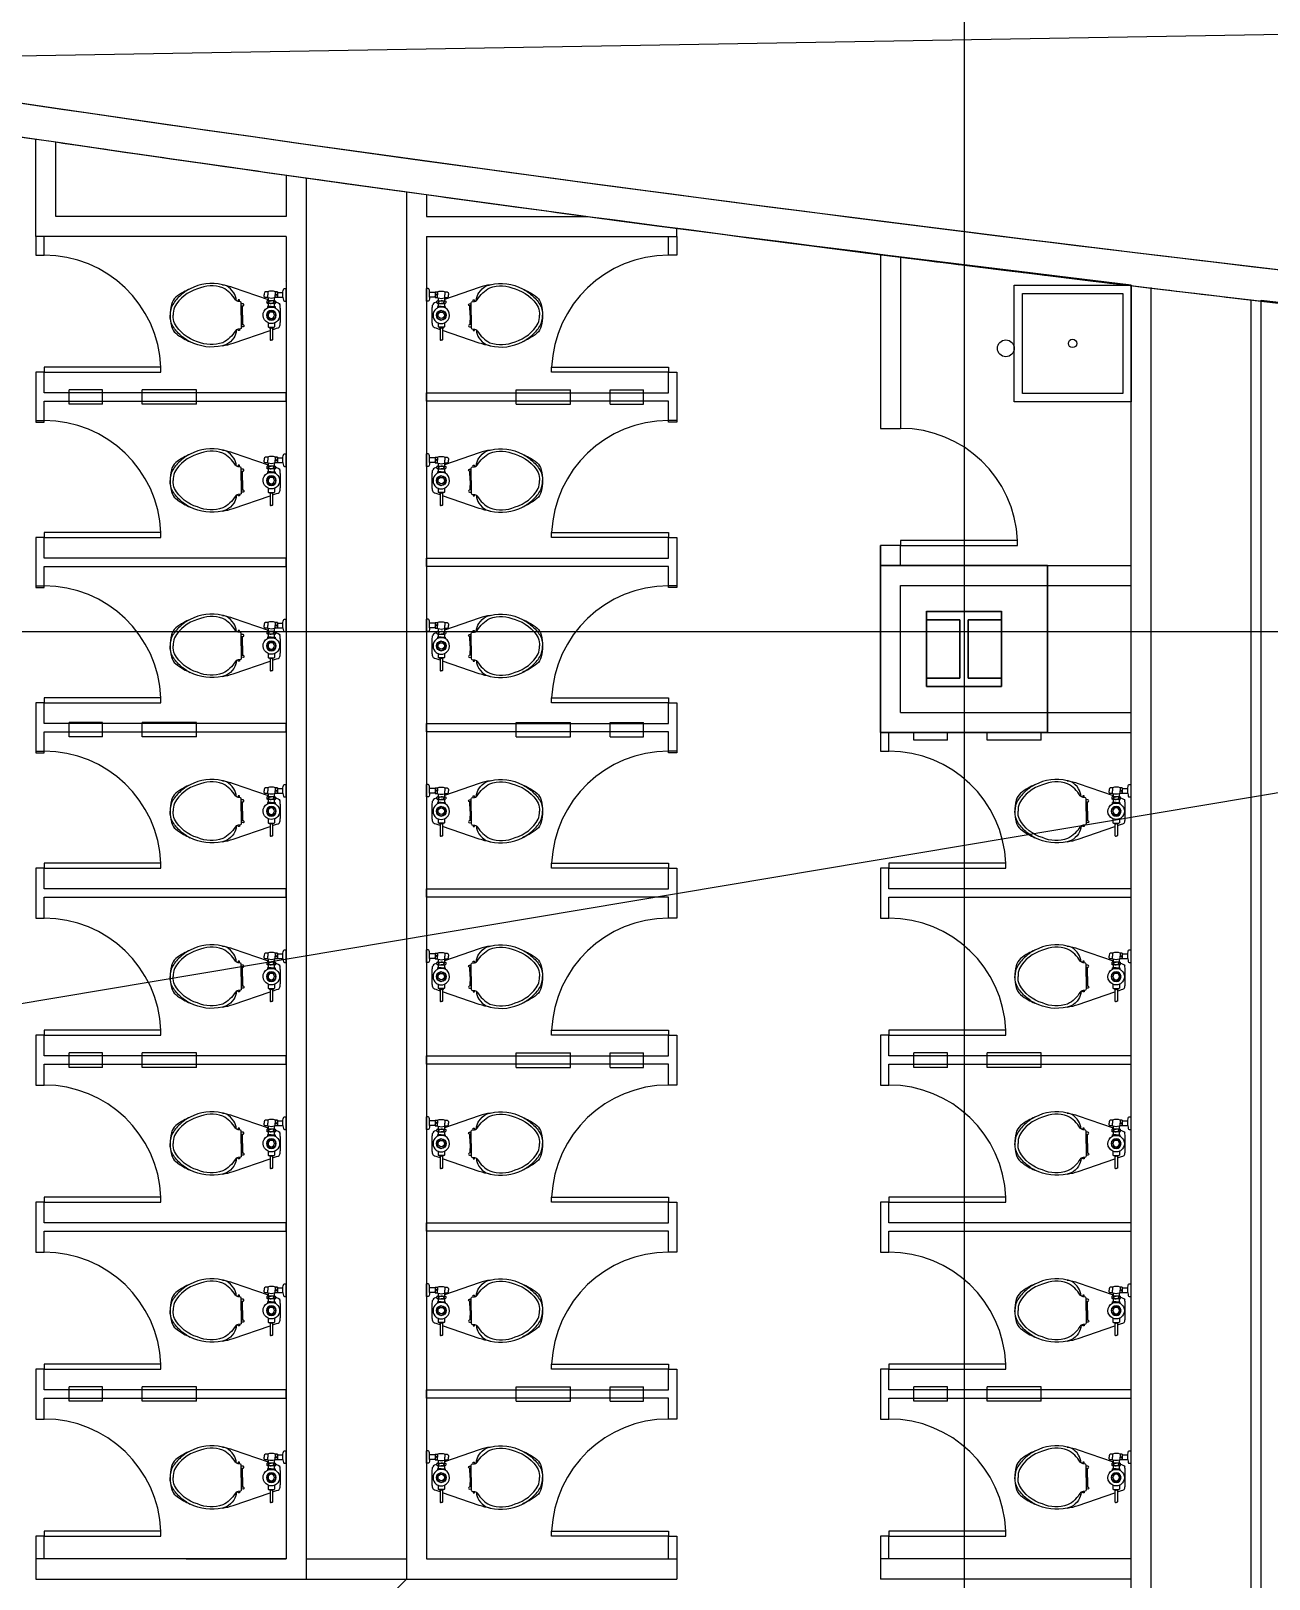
# Model space of a CAD drawing. Header units: inches. Extents: x -449189 to -231461, y -105857 to 48108.
# Drawn here: x -354437 to -347021, y -9160 to 111 of the extents above; entities that cross this region are included whole.
import ezdxf
from ezdxf.enums import TextEntityAlignment as Align

# ---------------------------------------------------------------- set-up
doc = ezdxf.new("R2010")
doc.units = ezdxf.units.IN
doc.header["$MEASUREMENT"] = 0
for name, color, linetype in [('GRID', 8, 'Continuous'), ('HATCH', 90, 'Continuous'), ('NEW AREA', 6, 'Continuous'), ('WALL', 255, 'Continuous'), ('WC-DET1', 15, 'Continuous'), ('WC-OUTL', 7, 'Continuous')]:
    doc.layers.add(name, color=color, linetype=linetype)
doc.styles.get("Standard").update_dxf_attribs({"font": 'arial.ttf'})

# ---------------------------------------------------------------- blocks, each defined once
blk = doc.blocks.new('A$C5353')
at = {"layer": 'WC-DET1', "color": 7}
for p, q in [((0.1116, 0.3848), (0.1116, 0.3887)), ((0.1116, 0.3601), (0.1116, 0.3848)), ((0.2354, 0.3952), (0.2266, 0.3952)), ((0.2354, 0.3905), (0.2354, 0.3952)), ((0.2533, 0.3905), (0.2354, 0.3905)), ((0.2354, 0.3725), (0.2354, 0.3905)), ((0.2354, 0.3725), (0.2354, 0.3544)), ((0.2533, 0.3932), (0.2533, 0.3905)), ((0.2533, 0.3905), (0.2533, 0.3544)), ((0.2566, 0.3986), (0.2626, 0.3986)), ((0.27, 0.3905), (0.27, 0.3544)), ((0.288, 0.3958), (0.3059, 0.3958)), ((0.291, 0.4424), (0.3207, 0.4424)), ((0.3237, 0.3958), (0.3059, 0.3958)), ((0.1116, 0.3562), (0.1116, 0.3601)), ((0.2354, 0.3497), (0.2266, 0.3497)), ((0.2354, 0.3544), (0.2354, 0.3497)), ((0.2533, 0.3544), (0.2354, 0.3544)), ((0.2533, 0.3544), (0.2533, 0.3517)), ((0.2778, 0.3544), (0.27, 0.3544)), ((0.27, 0.3544), (0.27, 0.3529)), ((0.27, 0.3529), (0.27, 0.3517))]:
    blk.add_line(p, q, dxfattribs=at)
at = {"layer": 'WC-DET1'}
for p, q in [((0.2547, 0.3886), (0.2616, 0.3886)), ((0.256, 0.3864), (0.2616, 0.3864)), ((0.2565, 0.3864), (0.2565, 0.3886)), ((0.2667, 0.3886), (0.2616, 0.3886)), ((0.2673, 0.3864), (0.2616, 0.3864)), ((0.2685, 0.3886), (0.2667, 0.3886)), ((0.2667, 0.3864), (0.2667, 0.3886)), ((0.3044, 0.398), (0.3044, 0.4066)), ((0.3073, 0.398), (0.3073, 0.4066)), ((0.2547, 0.3561), (0.2616, 0.3561)), ((0.256, 0.3584), (0.2616, 0.3584)), ((0.2565, 0.3561), (0.2565, 0.3584)), ((0.2673, 0.3584), (0.2616, 0.3584)), ((0.2685, 0.3561), (0.2616, 0.3561)), ((0.2667, 0.3561), (0.2667, 0.3584)), ((0.2882, 0.3512), (0.3059, 0.3512)), ((0.3235, 0.3512), (0.3059, 0.3512))]:
    blk.add_line(p, q, dxfattribs=at)
at = {"layer": 'WC-DET1', "color": 7}
for points in [[(0.1049, 0.3797), (0.0966, 0.3797)], [(0.1066, 0.3797), (0.1049, 0.3797)], [(0.1116, 0.3848), (0.1066, 0.381), (0.1066, 0.3797)], [(0.1066, 0.3797), (0.1066, 0.3725)], [(0.1066, 0.3652), (0.1066, 0.3725)], [(0.1374, 0.3919), (0.1138, 0.3919), (0.1116, 0.3887)], [(0.2351, 0.3953), (0.2266, 0.3953)], [(0.3197, 0.4087), (0.292, 0.4087)], [(0.1066, 0.3652), (0.0999, 0.3652), (0.0916, 0.3652)], [(0.1116, 0.3601), (0.1066, 0.3639), (0.1066, 0.3652)], [(0.1374, 0.353), (0.1138, 0.353), (0.1116, 0.3562)], [(0.2351, 0.3496), (0.2266, 0.3496)], [(0.2667, 0.3462), (0.2566, 0.3462)]]:
    blk.add_lwpolyline(points, dxfattribs=at)
at = {"layer": 'WC-DET1'}
blk.add_lwpolyline([(0.2117, 0.3725), (0.1972, 0.3974), (0.1684, 0.3974), (0.154, 0.3725), (0.1684, 0.3475), (0.1972, 0.3475)], close=True, dxfattribs=at)
for points in [[(0.256, 0.3864, 0.092516), (0.2532, 0.3724, 0.722249)], [(0.256, 0.3584, -0.092516), (0.2532, 0.3724, -0.722249)], [(0.2547, 0.3886, -0.185914), (0.2533, 0.3932, -0.331757)], [(0.2673, 0.3864, -0.092516), (0.27, 0.3724, -0.722249)], [(0.2673, 0.3584, 0.092516), (0.27, 0.3724, 0.722249)], [(0.2685, 0.3886, 0.185914), (0.27, 0.3932, 0.331757)], [(0.2886, 0.406, -0.300328), (0.3044, 0.4066), (0.3059, 0.4066, -0.24821)], [(0.2886, 0.3986, 0.300328), (0.3044, 0.398), (0.3059, 0.398, 0.24821)], [(0.3231, 0.406, 0.300328), (0.3073, 0.4066), (0.3059, 0.4066, 0.24821)], [(0.3231, 0.3986, -0.300328), (0.3073, 0.398), (0.3059, 0.398, -0.24821)], [(0.2547, 0.3561, 0.179058), (0.2533, 0.3517, 0.331757)], [(0.2685, 0.3561, -0.179058), (0.27, 0.3517, -0.331757)], [(0.1269, 0.1927), (0.1269, 0.2045, 0.772947), (0.1142, 0.2034), (0.1145, 0.1927)], [(0.2387, 0.1927), (0.2387, 0.2045, -0.772947), (0.2514, 0.2034), (0.2511, 0.1927)], [(0.0948, 0.1626, -0.059955), (0.0901, 0.1571, 0.138221), (0.0188, 0.0817, 0.191859), (0.0248, -0.069, 0.198216), (0.1346, -0.2072, 0.098339), (0.1828, -0.2152, 3.291094)], [(0.2708, 0.1626, 0.059955), (0.2756, 0.1571, -0.138221), (0.3469, 0.0817, -0.191859), (0.3409, -0.069, -0.198216), (0.2311, -0.2072, -0.098339), (0.1828, -0.2152, -3.291094)]]:
    blk.add_lwpolyline(points, format="xyb", dxfattribs=at)
at = {"layer": 'WC-DET1', "color": 7}
for points in [[(0.2533, 0.3932, -0.104016), (0.254, 0.3959, -0.331757)], [(0.254, 0.3959, -0.141437), (0.2566, 0.3986, -0.331757)], [(0.2864, 0.3905, 0.143468), (0.2871, 0.3544)], [(0.2533, 0.3517, 0.256176), (0.2566, 0.3462, 0.331757)], [(0.27, 0.3517, -0.256176), (0.2667, 0.3462, -0.331757)], [(0.1145, 0.1927), (0.1081, 0.1927, 0.286592), (0.102, 0.1889), (0.0997, 0.1747, -0.109188), (0.0948, 0.1626, 0.138221)], [(0.1269, 0.1927), (0.1145, 0.1927, 0.286592)], [(0.1828, 0.1927), (0.1269, 0.1927, 0.286592)], [(0.1828, 0.1927), (0.2387, 0.1927, -0.286592)], [(0.2387, 0.1927), (0.2511, 0.1927, -0.286592)], [(0.2511, 0.1927), (0.2576, 0.1927, -0.286592), (0.2637, 0.1889), (0.266, 0.1747, 0.109188), (0.2708, 0.1626, -0.138221)], [(0.0949, 0.1625, 0.131326), (0.0477, 0.1472, 0.121593), (0.0069, 0.1037, 0.022515), (0, 0.0793, 0.072582)], [(0.2708, 0.1625, -0.131326), (0.3179, 0.1472, -0.121593), (0.3588, 0.1037, -0.022515), (0.3656, 0.0793, -0.072582)], [(0.0242, -0.114, 0.05925), (0.0616, -0.169, 0.072582), (0.1174, -0.2171, 0.138037), (0.1828, -0.2337, 1.863946)], [(0.3414, -0.114, -0.05925), (0.3041, -0.169, -0.072582), (0.2483, -0.2171, -0.138037), (0.1828, -0.2337, -1.863946)]]:
    blk.add_lwpolyline(points, format="xyb", dxfattribs=at)
at = {"layer": 'WC-DET1'}
for points in [[(0.1828, 0.2003), (0.1269, 0.2008)], [(0.1828, 0.2003), (0.2387, 0.2008)], [(0.1008, 0.1817), (0.0907, 0.1819), (0.0907, 0.1734), (0.0994, 0.1734)], [(0.2649, 0.1817), (0.2749, 0.1819), (0.2749, 0.1734), (0.2662, 0.1734)]]:
    blk.add_lwpolyline(points, dxfattribs=at)
at = {"layer": 'WC-DET1', "color": 7}
blk.add_circle((0.1828, 0.3725), 0.0293, dxfattribs=at)
at = {"layer": 'WC-DET1'}
blk.add_circle((0.1828, 0.3725), 0.0195, dxfattribs=at)
at = {"layer": 'WC-DET1', "color": 7}
for start, end in [(156.83637, 203.16363), (142.09322, 156.83637), (37.90678, 142.09322), (27.40934, 37.90678), (203.16363, 332.59066)]:
    blk.add_arc((0.1828, 0.3725), 0.0494, start, end, dxfattribs=at)
at = {"layer": 'WC-DET1'}
blk.add_arc((0.1828, 0.3725), 0.0494, 332.59066, 27.40934, dxfattribs=at)
at = {"layer": 'WC-OUTL'}
for p, q in [((0.1439, 0.427), (0.2218, 0.427)), ((0.2626, 0.3986), (0.2667, 0.3986)), ((0.27, 0.3932), (0.27, 0.3905)), ((0.2864, 0.3905), (0.27, 0.3905)), ((0.292, 0.4087), (0.292, 0.4424)), ((0.3197, 0.4087), (0.3197, 0.4424)), ((0.2827, 0.3544), (0.2778, 0.3544)), ((0.2871, 0.3544), (0.2827, 0.3544))]:
    blk.add_line(p, q, dxfattribs=at)
for points in [[(0.0966, 0.3797), (0.037, 0.3797), (0.0366, 0.3796, 0.366639), (0.0343, 0.3769), (0.0343, 0.3725)], [(0.0916, 0.3652), (0.037, 0.3652), (0.0366, 0.3653, -0.366639), (0.0343, 0.368), (0.0343, 0.3725)], [(0.0966, 0.3797), (0.1049, 0.4039, -0.307161)], [(0.1049, 0.4039), (0.108, 0.4129, -0.321568), (0.1189, 0.4238, -0.01768), (0.1439, 0.427, -0.045093)], [(0.2218, 0.427, -0.01768), (0.2468, 0.4238, -0.157709)], [(0.2608, 0.4039), (0.2577, 0.4129, 0.321568), (0.2468, 0.4238, 0.01768)], [(0.2626, 0.3986), (0.2608, 0.4039, 0.307161)], [(0.2678, 0.3978, 0.050883), (0.2667, 0.3986, 0.331757)], [(0.27, 0.3932, 0.195753), (0.2678, 0.3978, 0.331757)], [(0.291, 0.4424), (0.2886, 0.4424, 0.031205), (0.2738, 0.4448, -0.369937), (0.2682, 0.4512), (0.2682, 0.4616)], [(0.2886, 0.4087), (0.2886, 0.3972, 0.02754), (0.2864, 0.3905)], [(0.3231, 0.4087), (0.3231, 0.3972, -0.189071), (0.3231, 0.3503), (0.3231, 0.3376, -0.330641), (0.3122, 0.3303)], [(0.3207, 0.4424), (0.3232, 0.4424, -0.031205), (0.3379, 0.4448, 0.369937), (0.3435, 0.4512), (0.3435, 0.4616)], [(0, 0.0793, -0.046321), (0.016, 0.1449), (0.0916, 0.3652, -0.307161)], [(0.3656, 0.0793, 0.046321), (0.3497, 0.1449), (0.2778, 0.3544, 0.307161)], [(0.2871, 0.3544, 0.016838), (0.2886, 0.3503), (0.2886, 0.3376, 0.378181), (0.2974, 0.3303)], [(0, 0.0793, 0.178521), (0.0242, -0.114, 0.072582)], [(0.3656, 0.0793, -0.178521), (0.3414, -0.114, -0.072582)], [(0.3414, -0.114, -0.030798), (0.3216, -0.1543, -0.043191), (0.2904, -0.1995, -0.160755), (0.2483, -0.226, -0.058538), (0.1828, -0.2343, -0.058538), (0.1173, -0.226, -0.160755), (0.0752, -0.1995, -0.043191), (0.044, -0.1543, -0.030798), (0.0242, -0.114)]]:
    blk.add_lwpolyline(points, format="xyb", dxfattribs=at)
for points in [[(0.2682, 0.4616), (0.3435, 0.4616)], [(0.292, 0.4087), (0.2886, 0.4087)], [(0.3231, 0.4087), (0.3197, 0.4087)], [(0.2974, 0.3303), (0.3048, 0.3303)], [(0.3122, 0.3303), (0.3048, 0.3303)]]:
    blk.add_lwpolyline(points, dxfattribs=at)
at = {"color": 4, "flags": 3}
blk.add_attdef('SERIAL', text='', height=0.025, dxfattribs=at).set_placement((0.1708, 0.001), align=Align.CENTER)

msp = doc.modelspace()

# ---------------------------------------------------------------- hatches: boundary and pattern name
at = {"layer": 'HATCH'}
h = msp.add_hatch(dxfattribs=at)
h.set_pattern_fill('GRASS', color=141, scale=70, style=0)
h.set_pattern_definition([(90, (-380034.3, -67208.1), (-1257.235, 1257.235), [333.375, -2181.095]), (45, (-380034.3, -67208.1), (-1257.236, 1257.236), [333.375, -1444.625]), (135, (-380034.3, -67208.1), (-1257.236, -1257.236), [333.375, -1444.625])])
edge = h.paths.add_edge_path()
edge.add_line((-340288.2071, -11298.8439), (-336119.2455, -9723.545))
edge.add_line((-336119.2455, -9723.545), (-335508.3507, -9497.5812))
edge.add_line((-335508.3507, -9497.5812), (-335512.444, -2505.503))
edge.add_line((-335512.444, -2505.503), (-334540.4625, -2573.9117))
edge.add_line((-334540.4625, -2573.9117), (-333854.8554, -2620.0794))
edge.add_line((-333854.8554, -2620.0794), (-333388.2316, -2650.4541))
edge.add_line((-333388.2316, -2650.4541), (-333388.2149, -7349.5129))
edge.add_line((-333388.2149, -7349.5129), (-332068.2238, -7349.5128))
edge.add_line((-332068.2238, -7349.5128), (-332068.2228, -7069.5141))
edge.add_line((-332068.2228, -7069.5141), (-331148.2187, -7069.5112))
edge.add_line((-331148.2187, -7069.5112), (-331148.2187, -7349.5128))
edge.add_line((-331148.2187, -7349.5128), (-322288.2304, -7346.1635))
edge.add_line((-322288.2304, -7346.1635), (-322288.2225, -9562.3965))
edge.add_line((-322288.2225, -9562.3965), (-322288.2204, -10149.5262))
edge.add_line((-322288.2204, -10149.5262), (-311588.2352, -10149.5262))
edge.add_line((-311588.2352, -10149.5262), (-288008.221, -10149.5262))
edge.add_line((-288008.221, -10149.5262), (-288008.2228, -6519.5143))
edge.add_line((-288008.2228, -6519.5143), (-285608.2221, -6519.5142))
edge.add_line((-285608.2221, -6519.5142), (-285608.2214, -7289.542))
edge.add_line((-285608.2214, -7289.542), (-285448.2202, -7289.5149))
edge.add_line((-285448.2202, -7289.5149), (-285448.2432, -16605.3066))
edge.add_line((-285448.2432, -16605.3066), (-290895.3777, -16605.3066))
edge.add_line((-290895.3777, -16605.3066), (-289343.3241, -18123.0736))
edge.add_line((-289343.3241, -18123.0736), (-289343.3241, -21992.1764))
edge.add_line((-289343.3241, -21992.1764), (-290467.0658, -23134.5311))
edge.add_line((-290467.0658, -23134.5311), (-290498.1914, -37040.7856))
edge.add_line((-290498.1914, -37040.7856), (-289343.3241, -38157.4688))
edge.add_line((-289343.3241, -38157.4688), (-289346.7413, -41660.7129))
edge.add_line((-289346.7413, -41660.7129), (-290789.917, -43073.7458))
edge.add_line((-290789.917, -43073.7458), (-285498.3181, -43073.7458))
edge.add_line((-285498.3181, -43073.7458), (-285496.0031, -43115.8086))
edge.add_line((-285496.0031, -43115.8086), (-282687.0942, -45909.9083))
edge.add_line((-282687.0942, -45909.9083), (-276970.3509, -45904.7619))
edge.add_line((-276970.3509, -45904.7619), (-276970.3509, -48029.5128))
edge.add_line((-276970.3509, -48029.5128), (-285608.318, -48029.5128))
edge.add_line((-285608.318, -48029.5128), (-285608.3181, -52836.7162))
edge.add_line((-285608.3181, -52836.7162), (-286348.3155, -53015.517))
edge.add_line((-286348.3155, -53015.517), (-286516.7891, -53055.0808))
edge.add_line((-286516.7891, -53055.0808), (-287110.9356, -53191.2398))
edge.add_line((-287110.9356, -53191.2398), (-287636.3392, -53307.2906))
edge.add_line((-287636.3392, -53307.2906), (-288280.2221, -53443.9679))
edge.add_line((-288280.2221, -53443.9679), (-288782.4444, -53546.3581))
edge.add_line((-288782.4444, -53546.3581), (-289192.7738, -53627.2828))
edge.add_line((-289192.7738, -53627.2828), (-289609.1348, -53706.8959))
edge.add_line((-289609.1348, -53706.8959), (-290101.9463, -53797.883))
edge.add_line((-290101.9463, -53797.883), (-290653.7187, -53895.5982))
edge.add_line((-290653.7187, -53895.5982), (-291270.1366, -53999.5884))
edge.add_line((-291270.1366, -53999.5884), (-291699.1627, -54068.7553))
edge.add_line((-291699.1627, -54068.7553), (-292231.0385, -54150.8586))
edge.add_line((-292231.0385, -54150.8586), (-292875.9103, -54245.011))
edge.add_line((-292875.9103, -54245.011), (-293705.8929, -54357.525))
edge.add_line((-293705.8929, -54357.525), (-293995.7321, -54394.5262))
edge.add_line((-293995.7321, -54394.5262), (-294408.3241, -54445.1592))
edge.add_line((-294408.3241, -54445.1592), (-294408.3241, -53539.5795))
edge.add_line((-294408.3241, -53539.5795), (-300783.3181, -53539.5795))
edge.add_line((-300783.3181, -53539.5795), (-300783.3181, -54926.0554))
edge.add_line((-300783.3181, -54926.0554), (-300984.5052, -54932.0826))
edge.add_line((-300984.5052, -54932.0826), (-301461.242, -54944.1408))
edge.add_line((-301461.242, -54944.1408), (-302594.0659, -54960.253))
edge.add_line((-302594.0659, -54960.253), (-303474.0513, -54960.5922))
edge.add_line((-303474.0513, -54960.5922), (-304791.0427, -54941.2082))
edge.add_line((-304791.0427, -54941.2082), (-305176.7692, -54931.0136))
edge.add_line((-305176.7692, -54931.0136), (-305783.1151, -54910.8475))
edge.add_line((-305783.1151, -54910.8475), (-307476.4691, -54827.6872))
edge.add_line((-307476.4691, -54827.6872), (-308341.0607, -54769.9499))
edge.add_line((-308341.0607, -54769.9499), (-309838.7068, -54645.4082))
edge.add_line((-309838.7068, -54645.4082), (-310626.0552, -54567.4147))
edge.add_line((-310626.0552, -54567.4147), (-311469.8373, -54474.2138))
edge.add_line((-311469.8373, -54474.2138), (-312374.1162, -54363.242))
edge.add_line((-312374.1162, -54363.242), (-312476.3441, -54349.9727))
edge.add_line((-312476.3441, -54349.9727), (-312636.4866, -54328.8898))
edge.add_line((-312636.4866, -54328.8898), (-313090.9646, -54256.5062))
edge.add_line((-313090.9646, -54256.5062), (-313685.9245, -54148.7118))
edge.add_line((-313685.9245, -54148.7118), (-314664.5903, -53966.3051))
edge.add_line((-314664.5903, -53966.3051), (-315582.5073, -53789.4467))
edge.add_line((-315582.5073, -53789.4467), (-316457.9292, -53615.551))
edge.add_line((-316457.9292, -53615.551), (-317680.8645, -53364.051))
edge.add_line((-317680.8645, -53364.051), (-318715.3535, -53143.471))
edge.add_line((-318715.3535, -53143.471), (-319826.7598, -52898.452))
edge.add_line((-319826.7598, -52898.452), (-320519.3217, -52741.5431))
edge.add_line((-320519.3217, -52741.5431), (-321348.3155, -52549.4388))
edge.add_line((-321348.3155, -52549.4388), (-322096.6306, -52372.0072))
edge.add_line((-322096.6306, -52372.0072), (-322919.3065, -52172.5226))
edge.add_line((-322919.3065, -52172.5226), (-323528.6676, -52021.7675))
edge.add_line((-323528.6676, -52021.7675), (-324690.0906, -51727.3435))
edge.add_line((-324690.0906, -51727.3435), (-325741.8803, -51452.6499))
edge.add_line((-325741.8803, -51452.6499), (-326607.9305, -51220.6831))
edge.add_line((-326607.9305, -51220.6831), (-327359.6197, -51015.094))
edge.add_line((-327359.6197, -51015.094), (-328180.0259, -50786.18))
edge.add_line((-328180.0259, -50786.18), (-328941.3725, -50569.4966))
edge.add_line((-328941.3725, -50569.4966), (-329798.6195, -50320.5956))
edge.add_line((-329798.6195, -50320.5956), (-330205.1413, -50200.4623))
edge.add_line((-330205.1413, -50200.4623), (-330652.2059, -50066.5422))
edge.add_line((-330652.2059, -50066.5422), (-331102.5812, -49929.7113))
edge.add_line((-331102.5812, -49929.7113), (-331377.8045, -49845.1432))
edge.add_line((-331377.8045, -49845.1432), (-331988.6519, -49654.8606))
edge.add_line((-331988.6519, -49654.8606), (-333136.6276, -49287.5546))
edge.add_line((-333136.6276, -49287.5546), (-333995.7574, -49004.3186))
edge.add_line((-333995.7574, -49004.3186), (-334680.7346, -48773.3357))
edge.add_line((-334680.7346, -48773.3357), (-335777.3888, -48393.9214))
edge.add_line((-335777.3888, -48393.9214), (-336572.2598, -48111.4636))
edge.add_line((-336572.2598, -48111.4636), (-337362.1185, -47824.53))
edge.add_line((-337362.1185, -47824.53), (-338274.9824, -47485.0795))
edge.add_line((-338274.9824, -47485.0795), (-339501.5617, -47015.6204))
edge.add_line((-339501.5617, -47015.6204), (-340348.3181, -46674.0196))
edge.add_line((-340348.3181, -46674.0196), (-340924.1168, -46451.7427))
edge.add_line((-340924.1168, -46451.7427), (-341956.4836, -46029.3034))
edge.add_line((-341956.4836, -46029.3034), (-343181.5851, -45513.3685))
edge.add_line((-343181.5851, -45513.3685), (-344012.137, -45154.455))
edge.add_line((-344012.137, -45154.455), (-344856.511, -44781.9126))
edge.add_line((-344856.511, -44781.9126), (-345617.4163, -44439.52))
edge.add_line((-345617.4163, -44439.52), (-346395.6587, -44082.7138))
edge.add_line((-346395.6587, -44082.7138), (-347363.8794, -43629.3731))
edge.add_line((-347363.8794, -43629.3731), (-348780.7275, -42888.3236))
edge.add_line((-348780.7275, -42888.3236), (-349298.3176, -42888.3236))
edge.add_line((-349298.3176, -42888.3236), (-349298.3135, -15241.5566))
edge.add_line((-349298.3135, -15241.5566), (-345735.4049, -13623.97))
edge.add_line((-345735.4049, -13623.97), (-344247.3098, -12964.3974))
edge.add_line((-344247.3098, -12964.3974), (-342967.66, -12411.9553))
edge.add_line((-342967.66, -12411.9553), (-342295.9956, -12127.3872))
edge.add_line((-342295.9956, -12127.3872), (-341103.1645, -11631.0893))
edge.add_line((-341103.1645, -11631.0893), (-340288.2156, -11298.6419))

# ---------------------------------------------------------------- linework, layer by layer
msp.add_lwpolyline([(-387995.4052, -11334.7105), (-335416.054, -2512.2694)])
at = {"layer": 'GRID'}
for p, q in [((-348848.203, 3188.9239), (-348848.203, -66985.2816)), ((-366848.203, -3485.2816), (-267848.203, -3485.2816))]:
    msp.add_line(p, q, dxfattribs=at)
at = {"layer": 'NEW AREA'}
for points in [[(-347847.9732, -11670.0615), (-347847.9732, -1410.8202, -0.010019863), (-357247.9562, -103.1675), (-357247.9562, -13989.7247), (-351907.928, -13989.7247), (-351925.4693, -11789.9852), (-347847.9732, -11790.0628), (-347847.9732, -11670.0615)], [(-347067.9582, -11790.0811), (-347067.9582, -1501.8867, 0.006665728), (-340347.9582, -2209.8627), (-340347.1581, -11229.4676), (-346787.2147, -13989.7379), (-348348.0807, -13989.9304), (-348347.9432, -11790.0512), (-347067.9582, -11790.0811)]]:
    msp.add_lwpolyline(points, format="xyb", dxfattribs=at)
at = {"layer": 'WALL', "color": 0}
for p, q in [((-356181.1862, -67.5751), (-315347.9542, 637.1246)), ((-354408.0539, -1119.7097), (-354408.0539, -536.4482)), ((-354288.0539, -999.7097), (-354288.0539, -554.0461)), ((-352908.0741, -752.3026), (-352908.0741, -999.7097)), ((-352788.0741, -769.1869), (-352788.0741, -9159.7247)), ((-352188.0741, -852.723), (-352188.0741, -9159.7247)), ((-352068.0741, -869.2632), (-352068.0741, -999.7097)), ((-352908.0891, -999.7247), (-354288.0389, -999.7247)), ((-352068.0591, -999.7247), (-351106.4237, -999.7247)), ((-350568.1073, -1119.7097), (-350568.094, -1071.1324)), ((-354408.0539, -1119.7247), (-354408.0539, -1232.2175)), ((-352908.0891, -1119.7247), (-354408.0389, -1119.7247)), ((-354358.0546, -1232.2175), (-354358.0546, -1119.7247)), ((-352908.0741, -1119.7397), (-352908.0741, -9039.7247)), ((-352068.0741, -1119.7397), (-352068.0741, -9039.7247)), ((-352068.0591, -1119.7247), (-350568.1223, -1119.7247)), ((-350618.1066, -1232.2175), (-350618.1066, -1119.7247)), ((-350568.1073, -1119.7247), (-350568.1073, -1232.2175)), ((-354408.0539, -1232.2175), (-354358.0546, -1232.2175)), ((-350568.1073, -1232.2175), (-350618.1066, -1232.2175)), ((-349347.9552, -1228.7364), (-349347.957, -2269.249)), ((-349227.9553, -1243.9196), (-349228.0676, -2269.249)), ((-347847.9582, -3089.8823), (-347847.9582, -1410.8202)), ((-347727.9582, -11790.0652), (-347727.9582, -1425.3054)), ((-352908.0738, -1506.6863), (-352908.0738, -9039.7247)), ((-347127.9582, -11790.0788), (-347127.9582, -1500.4163)), ((-354008.0536, -2037.9735), (-354208.0536, -2037.9728)), ((-354208.0536, -2124.0136), (-354208.0536, -2037.9728)), ((-354008.0536, -2124.0142), (-354008.0536, -2037.9735)), ((-353445.5536, -2037.9752), (-353770.5536, -2037.9742)), ((-353770.5536, -2124.015), (-353770.5536, -2037.9742)), ((-353445.5536, -2124.016), (-353445.5536, -2037.9752)), ((-351530.6076, -2037.9752), (-351205.6076, -2037.9742)), ((-351530.6076, -2124.016), (-351530.6076, -2037.9752)), ((-351205.6076, -2124.015), (-351205.6076, -2037.9742)), ((-350968.1076, -2037.9735), (-350768.1076, -2037.9728)), ((-350968.1076, -2124.0142), (-350968.1076, -2037.9735)), ((-350768.1076, -2124.0136), (-350768.1076, -2037.9728)), ((-354408.0539, -2109.7247), (-354408.0539, -2222.2175)), ((-354358.0546, -2222.2175), (-354358.0546, -2109.7247)), ((-354008.0536, -2124.0142), (-354208.0536, -2124.0136)), ((-353445.5536, -2124.016), (-353770.5536, -2124.015)), ((-351530.6076, -2124.016), (-351205.6076, -2124.015)), ((-350968.1076, -2124.0142), (-350768.1076, -2124.0136)), ((-350618.1066, -2222.2175), (-350618.1066, -2109.7247)), ((-350568.1073, -2109.7247), (-350568.1073, -2222.2175)), ((-354408.0539, -2222.2175), (-354358.0546, -2222.2175)), ((-350568.1073, -2222.2175), (-350618.1066, -2222.2175)), ((-349348.0676, -2269.249), (-349228.0676, -2269.249)), ((-349228.0676, -2969.8823), (-349348.0676, -2969.8823)), ((-349347.9582, -4089.8691), (-349348.0676, -2969.8823)), ((-349347.9581, -2969.8823), (-349347.9582, -3089.8823)), ((-349228.0676, -3089.8823), (-349228.0676, -2969.8823)), ((-354408.0539, -3099.7247), (-354408.0539, -3212.2175)), ((-354358.0546, -3212.2175), (-354358.0546, -3099.7247)), ((-350618.1066, -3212.2175), (-350618.1066, -3099.7247)), ((-350568.1073, -3099.7247), (-350568.1073, -3212.2175)), ((-349348.0676, -3089.8823), (-349348.0676, -4089.8691)), ((-348348.0807, -3089.8823), (-349348.0676, -3089.8823)), ((-349348.0676, -3089.8823), (-349348.0676, -4089.8691)), ((-348348.0807, -3089.8823), (-349348.0676, -3089.8823)), ((-349228.0676, -3089.8823), (-347847.9582, -3089.8823)), ((-348348.0807, -4089.8691), (-348348.0807, -3089.8823)), ((-348348.0807, -4089.8691), (-348348.0807, -3089.8823)), ((-354408.0539, -3212.2175), (-354358.0546, -3212.2175)), ((-350568.1073, -3212.2175), (-350618.1066, -3212.2175)), ((-349228.0676, -3209.8823), (-347847.9582, -3209.8823)), ((-349228.0676, -3969.7096), (-349228.0676, -3209.8823)), ((-347847.9582, -3969.7246), (-347847.9582, -3209.8823)), ((-348623.0771, -3364.8787), (-349073.0712, -3364.8787)), ((-349073.0712, -3364.8787), (-349073.0712, -3414.878)), ((-349073.0712, -3364.8787), (-349073.0712, -3814.8727)), ((-348623.0771, -3364.8787), (-349073.0712, -3364.8787)), ((-348623.0771, -3364.8787), (-349073.0712, -3364.8787)), ((-349073.0712, -3364.8787), (-349073.0712, -3414.878)), ((-349073.0712, -3364.8787), (-349073.0712, -3814.8727)), ((-348623.0771, -3364.8787), (-349073.0712, -3364.8787)), ((-349073.0712, -3414.878), (-348873.0738, -3414.878)), ((-349073.0712, -3414.878), (-348873.0738, -3414.878)), ((-348873.0738, -3414.878), (-348873.0738, -3764.8734)), ((-348873.0738, -3414.878), (-348873.0738, -3764.8734)), ((-348823.0745, -3414.878), (-348623.0771, -3414.878)), ((-348823.0745, -3764.8734), (-348823.0745, -3414.878)), ((-348823.0745, -3414.878), (-348623.0771, -3414.878)), ((-348823.0745, -3764.8734), (-348823.0745, -3414.878)), ((-348623.0771, -3414.878), (-348623.0771, -3364.8787)), ((-348623.0771, -3814.8727), (-348623.0771, -3364.8787)), ((-348623.0771, -3414.878), (-348623.0771, -3364.8787)), ((-348623.0771, -3814.8727), (-348623.0771, -3364.8787)), ((-349073.0712, -3764.8734), (-349073.0712, -3814.8727)), ((-348873.0738, -3764.8734), (-349073.0712, -3764.8734)), ((-349073.0712, -3764.8734), (-349073.0712, -3814.8727)), ((-348873.0738, -3764.8734), (-349073.0712, -3764.8734)), ((-348623.0771, -3764.8734), (-348823.0745, -3764.8734)), ((-348623.0771, -3764.8734), (-348823.0745, -3764.8734)), ((-348623.0771, -3814.8727), (-348623.0771, -3764.8734)), ((-348623.0771, -3814.8727), (-348623.0771, -3764.8734)), ((-349073.0712, -3814.8727), (-348623.0771, -3814.8727)), ((-349073.0712, -3814.8727), (-348623.0771, -3814.8727)), ((-349073.0712, -3814.8727), (-348623.0771, -3814.8727)), ((-349073.0712, -3814.8727), (-348623.0771, -3814.8727)), ((-349228.0526, -3969.7246), (-347848.1233, -3969.7246)), ((-354008.0536, -4029.5165), (-354208.0536, -4029.5159)), ((-354208.0536, -4115.5567), (-354208.0536, -4029.5159)), ((-354008.0536, -4115.5573), (-354008.0536, -4029.5165)), ((-353445.5536, -4029.5183), (-353770.5536, -4029.5173)), ((-353770.5536, -4115.5581), (-353770.5536, -4029.5173)), ((-353445.5536, -4115.5591), (-353445.5536, -4029.5183)), ((-351530.6076, -4029.5183), (-351205.6076, -4029.5173)), ((-351530.6076, -4115.5591), (-351530.6076, -4029.5183)), ((-351205.6076, -4115.5581), (-351205.6076, -4029.5173)), ((-350968.1076, -4029.5165), (-350768.1076, -4029.5159)), ((-350968.1076, -4115.5573), (-350968.1076, -4029.5165)), ((-350768.1076, -4115.5567), (-350768.1076, -4029.5159)), ((-354408.0539, -4089.7247), (-354408.0539, -4202.2175)), ((-354358.0546, -4202.2175), (-354358.0546, -4089.7247)), ((-354008.0536, -4115.5573), (-354208.0536, -4115.5567)), ((-353445.5536, -4115.5591), (-353770.5536, -4115.5581)), ((-351530.6076, -4115.5591), (-351205.6076, -4115.5581)), ((-350968.1076, -4115.5573), (-350768.1076, -4115.5567)), ((-350618.1066, -4202.2175), (-350618.1066, -4089.7247)), ((-350568.1073, -4089.7247), (-350568.1073, -4202.2175)), ((-349348.0676, -4089.7247), (-347848.1233, -4089.7247)), ((-349348.0676, -4089.7247), (-349348.0676, -4202.2175)), ((-349348.0676, -4089.8691), (-348348.0807, -4089.8691)), ((-349348.0676, -4089.8691), (-348348.0807, -4089.8691)), ((-349298.0683, -4202.2175), (-349298.0683, -4089.7247)), ((-348948.0676, -4089.7229), (-349148.0676, -4089.7223)), ((-349148.0676, -4135.539), (-349148.0676, -4089.7223)), ((-348948.0676, -4135.5397), (-349148.0676, -4135.539)), ((-348948.0676, -4135.5397), (-348948.0676, -4089.7229)), ((-348385.5676, -4089.7247), (-348710.5676, -4089.7236)), ((-348710.5676, -4135.5404), (-348710.5676, -4089.7236)), ((-348385.5676, -4135.5414), (-348710.5676, -4135.5404)), ((-348385.5676, -4135.5414), (-348385.5676, -4089.7247)), ((-347847.9582, -9039.7097), (-347847.9582, -4089.7247)), ((-354408.0539, -4202.2175), (-354358.0546, -4202.2175)), ((-350568.1073, -4202.2175), (-350618.1066, -4202.2175)), ((-349348.0676, -4202.2175), (-349298.0683, -4202.2175)), ((-354208.0536, -6095.5567), (-354208.0536, -6009.5159)), ((-354008.0536, -6009.5165), (-354208.0536, -6009.5159)), ((-354008.0536, -6095.5573), (-354008.0536, -6009.5165)), ((-353770.5536, -6095.5581), (-353770.5536, -6009.5173)), ((-353445.5536, -6009.5183), (-353770.5536, -6009.5173)), ((-353445.5536, -6095.5591), (-353445.5536, -6009.5183)), ((-351530.6076, -6009.5183), (-351205.6076, -6009.5173)), ((-351530.6076, -6095.5591), (-351530.6076, -6009.5183)), ((-351205.6076, -6095.5581), (-351205.6076, -6009.5173)), ((-350968.1076, -6009.5165), (-350768.1076, -6009.5159)), ((-350968.1076, -6095.5573), (-350968.1076, -6009.5165)), ((-350768.1076, -6095.5567), (-350768.1076, -6009.5159)), ((-349148.0676, -6095.5567), (-349148.0676, -6009.5159)), ((-348948.0676, -6009.5165), (-349148.0676, -6009.5159)), ((-348948.0676, -6095.5573), (-348948.0676, -6009.5165)), ((-348710.5676, -6095.5581), (-348710.5676, -6009.5173)), ((-348385.5676, -6009.5183), (-348710.5676, -6009.5173)), ((-348385.5676, -6095.5591), (-348385.5676, -6009.5183)), ((-354008.0536, -6095.5573), (-354208.0536, -6095.5567)), ((-353445.5536, -6095.5591), (-353770.5536, -6095.5581)), ((-351530.6076, -6095.5591), (-351205.6076, -6095.5581)), ((-350968.1076, -6095.5573), (-350768.1076, -6095.5567)), ((-348948.0676, -6095.5573), (-349148.0676, -6095.5567)), ((-348385.5676, -6095.5591), (-348710.5676, -6095.5581)), ((-354008.0536, -8009.49), (-354208.0536, -8009.4894)), ((-354208.0536, -8095.5302), (-354208.0536, -8009.4894)), ((-354008.0536, -8095.5308), (-354008.0536, -8009.49)), ((-353445.5536, -8009.4918), (-353770.5536, -8009.4908)), ((-353770.5536, -8095.5316), (-353770.5536, -8009.4908)), ((-353445.5536, -8095.5326), (-353445.5536, -8009.4918)), ((-351530.6076, -8009.4918), (-351205.6076, -8009.4908)), ((-351530.6076, -8095.5326), (-351530.6076, -8009.4918)), ((-351205.6076, -8095.5316), (-351205.6076, -8009.4908)), ((-350968.1076, -8009.49), (-350768.1076, -8009.4894)), ((-350968.1076, -8095.5308), (-350968.1076, -8009.49)), ((-350768.1076, -8095.5302), (-350768.1076, -8009.4894)), ((-348948.0676, -8009.49), (-349148.0676, -8009.4894)), ((-349148.0676, -8095.5302), (-349148.0676, -8009.4894)), ((-348948.0676, -8095.5308), (-348948.0676, -8009.49)), ((-348385.5676, -8009.4918), (-348710.5676, -8009.4908)), ((-348710.5676, -8095.5316), (-348710.5676, -8009.4908)), ((-348385.5676, -8095.5326), (-348385.5676, -8009.4918)), ((-354008.0536, -8095.5308), (-354208.0536, -8095.5302)), ((-353445.5536, -8095.5326), (-353770.5536, -8095.5316)), ((-351530.6076, -8095.5326), (-351205.6076, -8095.5316)), ((-350968.1076, -8095.5308), (-350768.1076, -8095.5302)), ((-348948.0676, -8095.5308), (-349148.0676, -8095.5302)), ((-348385.5676, -8095.5326), (-348710.5676, -8095.5316)), ((-354408.0539, -8902.1552), (-354408.0539, -9039.7247)), ((-354358.0546, -8902.1552), (-354408.0539, -8902.1552)), ((-354358.0546, -9039.7247), (-354358.0546, -8902.1552)), ((-350618.1066, -8902.1552), (-350568.1073, -8902.1552)), ((-350618.1066, -9039.7247), (-350618.1066, -8902.1552)), ((-350568.1073, -8902.1552), (-350568.1073, -9039.7247)), ((-349298.0683, -8902.1552), (-349348.0676, -8902.1552)), ((-349348.0676, -8902.1552), (-349348.0676, -9077.1379)), ((-349298.0683, -9039.7247), (-349298.0683, -8902.1552)), ((-354408.0539, -9037.2255), (-354408.0539, -9159.7097)), ((-352908.0738, -9039.7247), (-354408.0539, -9039.7247)), ((-354358.0546, -9027.1536), (-354358.0546, -9027.1536)), ((-353508.0741, -9039.7247), (-352908.0741, -9039.7247)), ((-352788.074, -9039.7238), (-352188.074, -9039.7247)), ((-352068.0741, -9039.7247), (-350568.094, -9039.7247)), ((-350618.1066, -9027.1536), (-350618.1066, -9027.1536)), ((-350568.1073, -9039.7247), (-350568.109, -9159.7247)), ((-347847.9732, -9039.7247), (-349347.991, -9039.7247)), ((-349347.9777, -9039.7247), (-349347.976, -9159.7247)), ((-349297.9784, -9027.1536), (-349297.9784, -9027.1536)), ((-354408.0389, -9159.7247), (-352788.0741, -9159.7247)), ((-352788.0741, -9159.7238), (-352188.0741, -9159.7247)), ((-352188.0741, -9159.7247), (-352612.3375, -9583.9894)), ((-352188.0741, -9159.7247), (-350568.109, -9159.7247)), ((-347847.9732, -9159.7247), (-349347.976, -9159.7247))]:
    msp.add_line(p, q, dxfattribs=at)
for points in [[(-348547.9582, -2110.8202), (-348547.9582, -1410.8202), (-347847.9582, -1410.8202), (-347847.9582, -2110.8202)], [(-348497.9582, -2060.8202), (-348497.9582, -1460.8202), (-347897.9582, -1460.8202), (-347897.9582, -2060.8202)], [(-354358.0546, -2057.2066), (-354358.0546, -1932.2082), (-354408.0539, -1932.2082), (-354408.0539, -2232.2042), (-354358.0546, -2232.2042), (-354358.0546, -2107.2059), (-352908.0738, -2107.2059), (-352908.0738, -2057.2066), (-354358.0546, -2057.2066)], [(-354358.0546, -1932.2082), (-353658.0639, -1932.2082), (-353658.0639, -1902.2086), (-354358.0546, -1902.2086)], [(-350618.1066, -2057.2066), (-350618.1066, -1932.2082), (-350568.1073, -1932.2082), (-350568.1073, -2232.2042), (-350618.1066, -2232.2042), (-350618.1066, -2107.2059), (-352068.0874, -2107.2059), (-352068.0874, -2057.2066), (-350618.1066, -2057.2066)], [(-350618.1066, -1932.2082), (-351318.0974, -1932.2082), (-351318.0974, -1902.2086), (-350618.1066, -1902.2086)], [(-354358.0546, -3047.2066), (-354358.0546, -2922.2082), (-354408.0539, -2922.2082), (-354408.0539, -3222.2042), (-354358.0546, -3222.2042), (-354358.0546, -3097.2059), (-352908.0738, -3097.2059), (-352908.0738, -3047.2066), (-354358.0546, -3047.2066)], [(-354358.0546, -2922.2082), (-353658.0639, -2922.2082), (-353658.0639, -2892.2086), (-354358.0546, -2892.2086)], [(-350618.1066, -3047.2066), (-350618.1066, -2922.2082), (-350568.1073, -2922.2082), (-350568.1073, -3222.2042), (-350618.1066, -3222.2042), (-350618.1066, -3097.2059), (-352068.0874, -3097.2059), (-352068.0874, -3047.2066), (-350618.1066, -3047.2066)], [(-350618.1066, -2922.2082), (-351318.0974, -2922.2082), (-351318.0974, -2892.2086), (-350618.1066, -2892.2086)], [(-349228.0676, -2969.8823), (-348528.0769, -2969.8823), (-348528.0769, -2939.8827), (-349228.0676, -2939.8827)], [(-349347.9582, -3089.7247), (-348347.9582, -3089.7247), (-348347.9582, -4089.7247), (-349347.9582, -4089.7247)], [(-349347.9542, -3089.9304), (-348347.9542, -3089.9304), (-348347.9542, -4089.9304), (-349347.9542, -4089.9304)], [(-349072.9582, -3814.7247), (-349072.9582, -3764.7247), (-348872.9582, -3764.7247), (-348872.9582, -3414.7247), (-349072.9582, -3414.7247), (-349072.9582, -3364.7247), (-348622.9582, -3364.7247), (-348622.9582, -3414.7247), (-348822.9582, -3414.7247), (-348822.9582, -3764.7247), (-348622.9582, -3764.7247), (-348622.9582, -3814.7247)], [(-349072.9582, -3364.7247), (-348622.9582, -3364.7247), (-348622.9582, -3814.7247), (-349072.9582, -3814.7247)], [(-349072.9542, -3814.9304), (-349072.9542, -3764.9304), (-348872.9542, -3764.9304), (-348872.9542, -3414.9304), (-349072.9542, -3414.9304), (-349072.9542, -3364.9304), (-348622.9542, -3364.9304), (-348622.9542, -3414.9304), (-348822.9542, -3414.9304), (-348822.9542, -3764.9304), (-348622.9542, -3764.9304), (-348622.9542, -3814.9304)], [(-349072.9542, -3364.9304), (-348622.9542, -3364.9304), (-348622.9542, -3814.9304), (-349072.9542, -3814.9304)], [(-354358.0546, -3912.2082), (-353658.0639, -3912.2082), (-353658.0639, -3882.2086), (-354358.0546, -3882.2086)], [(-350618.1066, -3912.2082), (-351318.0974, -3912.2082), (-351318.0974, -3882.2086), (-350618.1066, -3882.2086)], [(-354358.0546, -4037.2066), (-354358.0546, -3912.2082), (-354408.0539, -3912.2082), (-354408.0539, -4212.2042), (-354358.0546, -4212.2042), (-354358.0546, -4087.2059), (-352908.0738, -4087.2059), (-352908.0738, -4037.2066), (-354358.0546, -4037.2066)], [(-350618.1066, -4037.2066), (-350618.1066, -3912.2082), (-350568.1073, -3912.2082), (-350568.1073, -4212.2042), (-350618.1066, -4212.2042), (-350618.1066, -4087.2059), (-352068.0874, -4087.2059), (-352068.0874, -4037.2066), (-350618.1066, -4037.2066)], [(-354358.0546, -5027.2066), (-354358.0546, -4902.2082), (-354408.0539, -4902.2082), (-354408.0539, -5202.2042), (-354358.0546, -5202.2042), (-354358.0546, -5077.2059), (-352908.0738, -5077.2059), (-352908.0738, -5027.2066), (-354358.0546, -5027.2066)], [(-354358.0546, -4902.2082), (-353658.0639, -4902.2082), (-353658.0639, -4872.2086), (-354358.0546, -4872.2086)], [(-350618.1066, -5027.2066), (-350618.1066, -4902.2082), (-350568.1073, -4902.2082), (-350568.1073, -5202.2042), (-350618.1066, -5202.2042), (-350618.1066, -5077.2059), (-352068.0874, -5077.2059), (-352068.0874, -5027.2066), (-350618.1066, -5027.2066)], [(-350618.1066, -4902.2082), (-351318.0974, -4902.2082), (-351318.0974, -4872.2086), (-350618.1066, -4872.2086)], [(-349298.0683, -5027.2066), (-349298.0683, -4902.2082), (-349348.0676, -4902.2082), (-349348.0676, -5202.2042), (-349298.0683, -5202.2042), (-349298.0683, -5077.2059), (-347848.0875, -5077.2059), (-347848.0875, -5027.2066), (-349298.0683, -5027.2066)], [(-349298.0683, -4902.2082), (-348598.0775, -4902.2082), (-348598.0775, -4872.2086), (-349298.0683, -4872.2086)], [(-354358.0546, -6027.1933), (-354358.0546, -5902.195), (-354408.0539, -5902.195), (-354408.0539, -6202.191), (-354358.0546, -6202.191), (-354358.0546, -6077.1927), (-352908.0738, -6077.1927), (-352908.0738, -6027.1933), (-354358.0546, -6027.1933)], [(-354358.0546, -5902.195), (-353658.0639, -5902.195), (-353658.0639, -5872.1954), (-354358.0546, -5872.1954)], [(-350618.1066, -6027.1933), (-350618.1066, -5902.195), (-350568.1073, -5902.195), (-350568.1073, -6202.191), (-350618.1066, -6202.191), (-350618.1066, -6077.1927), (-352068.0874, -6077.1927), (-352068.0874, -6027.1933), (-350618.1066, -6027.1933)], [(-350618.1066, -5902.195), (-351318.0974, -5902.195), (-351318.0974, -5872.1954), (-350618.1066, -5872.1954)], [(-349298.0683, -6027.1933), (-349298.0683, -5902.195), (-349348.0676, -5902.195), (-349348.0676, -6202.191), (-349298.0683, -6202.191), (-349298.0683, -6077.1927), (-347848.0875, -6077.1927), (-347848.0875, -6027.1933), (-349298.0683, -6027.1933)], [(-349298.0683, -5902.195), (-348598.0775, -5902.195), (-348598.0775, -5872.1954), (-349298.0683, -5872.1954)], [(-354358.0546, -7027.1801), (-354358.0546, -6902.1817), (-354408.0539, -6902.1817), (-354408.0539, -7202.1777), (-354358.0546, -7202.1777), (-354358.0546, -7077.1794), (-352908.0738, -7077.1794), (-352908.0738, -7027.1801), (-354358.0546, -7027.1801)], [(-354358.0546, -6902.1817), (-353658.0639, -6902.1817), (-353658.0639, -6872.1821), (-354358.0546, -6872.1821)], [(-350618.1066, -7027.1801), (-350618.1066, -6902.1817), (-350568.1073, -6902.1817), (-350568.1073, -7202.1777), (-350618.1066, -7202.1777), (-350618.1066, -7077.1794), (-352068.0874, -7077.1794), (-352068.0874, -7027.1801), (-350618.1066, -7027.1801)], [(-350618.1066, -6902.1817), (-351318.0974, -6902.1817), (-351318.0974, -6872.1821), (-350618.1066, -6872.1821)], [(-349298.0683, -7027.1801), (-349298.0683, -6902.1817), (-349348.0676, -6902.1817), (-349348.0676, -7202.1777), (-349298.0683, -7202.1777), (-349298.0683, -7077.1794), (-347848.0875, -7077.1794), (-347848.0875, -7027.1801), (-349298.0683, -7027.1801)], [(-349298.0683, -6902.1817), (-348598.0775, -6902.1817), (-348598.0775, -6872.1821), (-349298.0683, -6872.1821)], [(-354358.0546, -7902.1685), (-353658.0639, -7902.1685), (-353658.0639, -7872.1689), (-354358.0546, -7872.1689)], [(-350618.1066, -7902.1685), (-351318.0974, -7902.1685), (-351318.0974, -7872.1689), (-350618.1066, -7872.1689)], [(-349298.0683, -7902.1685), (-348598.0775, -7902.1685), (-348598.0775, -7872.1689), (-349298.0683, -7872.1689)], [(-354358.0546, -8027.1668), (-354358.0546, -7902.1685), (-354408.0539, -7902.1685), (-354408.0539, -8202.1645), (-354358.0546, -8202.1645), (-354358.0546, -8077.1661), (-352908.0738, -8077.1661), (-352908.0738, -8027.1668), (-354358.0546, -8027.1668)], [(-350618.1066, -8027.1668), (-350618.1066, -7902.1685), (-350568.1073, -7902.1685), (-350568.1073, -8202.1645), (-350618.1066, -8202.1645), (-350618.1066, -8077.1661), (-352068.0874, -8077.1661), (-352068.0874, -8027.1668), (-350618.1066, -8027.1668)], [(-349298.0683, -8027.1668), (-349298.0683, -7902.1685), (-349348.0676, -7902.1685), (-349348.0676, -8202.1645), (-349298.0683, -8202.1645), (-349298.0683, -8077.1661), (-347848.0875, -8077.1661), (-347848.0875, -8027.1668), (-349298.0683, -8027.1668)], [(-354358.0546, -8902.1552), (-353658.0639, -8902.1552), (-353658.0639, -8872.1556), (-354358.0546, -8872.1556)], [(-350618.1066, -8902.1552), (-351318.0974, -8902.1552), (-351318.0974, -8872.1556), (-350618.1066, -8872.1556)], [(-349298.0683, -8902.1552), (-348598.0775, -8902.1552), (-348598.0775, -8872.1556), (-349298.0683, -8872.1556)]]:
    msp.add_lwpolyline(points, close=True, dxfattribs=at)
for centre, radius in [((-348597.9582, -1789.8823), 50), ((-348197.9582, -1760.8202), 25)]:
    msp.add_circle(centre, radius, dxfattribs=at)
for centre, radius, start, end in [((-316833.0028, 255270.533), 258351.9431, 260.775431384, 268.154924028), ((-316833.0028, 255270.533), 258351.9431, 260.775431384, 268.154924028), ((-316832.879, 255270.5367), 258351.9431, 260.775431384, 265.763562681), ((-316832.879, 255270.5367), 258351.9431, 260.775431384, 265.093641456), ((-316832.879, 255270.533), 258351.9431, 260.775431384, 265.763562681), ((-316833.0028, 255270.533), 258551.9431, 260.816751739, 268.154924028), ((-316833.0028, 255270.533), 258551.9431, 260.816751739, 268.154924028), ((-316832.879, 255270.533), 258551.9431, 260.816751739, 265.766845707), ((-316832.879, 255270.5367), 258551.9431, 261.370307236, 261.643650868), ((-316832.879, 255270.5367), 258551.9431, 261.670527595, 261.979471557), ((-316832.879, 255270.5367), 258551.9431, 262.0063324, 262.140569868), ((-352448.0891, -816.6981), 0.015, 0, 82.08240297), ((-352328.0591, -833.3626), 0.015, 82.10925764, 180), ((-352188.0891, -852.723), 0.015, 0, 82.14057019), ((-352068.0591, -869.2632), 0.015, 82.16742012, 180), ((-316832.879, 255270.5367), 258551.9431, 262.167420197, 262.382472918), ((-352908.0891, -999.7097), 0.015, 270, 0), ((-352068.0721, -999.7097), 0.015, 180, 270), ((-352068.0591, -999.7097), 0.015, 180, 270), ((-351203.8855, -986.6563), 0.015, 270, 82.36068215), ((-351106.4237, -999.7097), 0.015, 270, 82.38247249), ((-354408.0689, -1071.1324), 0.015, 359.99999999, 97.49718315), ((-350568.0923, -1071.1324), 0.015, 82.50281685, 180.00000001), ((-350568.079, -1071.1324), 0.015, 82.50281685, 180.00000001), ((-316832.879, 255270.5367), 258551.9431, 262.502816848, 262.775446005), ((-354408.0389, -1119.7097), 0.015, 180, 270), ((-352908.0891, -1119.7397), 0.015, 0, 90), ((-350568.1223, -1119.7097), 0.015, 270, 0), ((-354358.0546, -1932.8508), 700.6333, 2.45403167, 90), ((-350618.1066, -1932.8508), 700.6333, 90, 177.54596833), ((-316832.879, 255270.5367), 258551.9431, 262.802250347, 263.110387154), ((-352908.0888, -1386.6563), 0.015, 270, 0), ((-352068.0724, -1386.6563), 0.015, 180, 270), ((-316832.879, 255270.5367), 258551.9431, 263.137172116, 263.271071544), ((-352908.0888, -1506.6863), 0.015, 0, 90), ((-352068.0724, -1506.6863), 0.015, 90, 180), ((-347127.9732, -1500.4163), 0.015, 0, 83.27107152), ((-354358.0546, -2922.8508), 700.6333, 2.45403167, 90), ((-350618.1066, -2922.8508), 700.6333, 90, 177.54596833), ((-349228.0676, -2969.8823), 700.6333, 2.45403167, 90), ((-354358.0546, -3912.8508), 700.6333, 2.45403167, 90), ((-350618.1066, -3912.8508), 700.6333, 90, 177.54596833), ((-349228.0526, -3969.7096), 0.015, 180, 269.99999995), ((-354358.0546, -4902.8508), 700.6333, 2.45403167, 90), ((-350618.1066, -4902.8508), 700.6333, 90, 177.54596833), ((-349298.0683, -4902.8508), 700.6333, 2.45403167, 90), ((-354358.0546, -5902.8375), 700.6333, 2.45403167, 90), ((-350618.1066, -5902.8375), 700.6333, 90, 177.54596833), ((-349298.0683, -5902.8375), 700.6333, 2.45403167, 90), ((-354358.0546, -6902.1817), 700.6333, 2.45403167, 90), ((-350618.1066, -6902.1817), 700.6333, 90, 177.54596833), ((-349298.0683, -6902.1817), 700.6333, 2.45403167, 90), ((-354358.0546, -7902.811), 700.6333, 2.45403167, 90), ((-350618.1066, -7902.811), 700.6333, 90, 177.54596833), ((-349298.0683, -7902.811), 700.6333, 2.45403167, 90), ((-354358.0546, -8902.1552), 700.6333, 2.45403167, 90), ((-350618.1066, -8902.1552), 700.6333, 90, 177.54596833), ((-349298.0683, -8902.1552), 700.6333, 2.45403167, 90), ((-352788.0588, -9039.7097), 0.015, 180, 270), ((-352188.0891, -9039.7097), 0.015, 270, 0), ((-347847.9732, -9039.7097), 0.015, 270, 0), ((-347727.9959, -9039.7097), 0.015, 180, 270), ((-354408.0389, -9159.7097), 0.015, 180, 270), ((-347847.9732, -9159.7397), 0.015, 0, 90)]:
    msp.add_arc(centre, radius, start, end, dxfattribs=at)

# ---------------------------------------------------------------- block references
at = {"layer": 'WALL', "color": 0, "yscale": 999.9867495193612}
for p, xscale, zscale, rotation in [((-353369.6657, -1774.7612), -999.9867495193612, 999.9867495195009, 270), ((-351606.4956, -1774.7612), 999.9867495193612, 999.9867495193612, 90), ((-353369.6657, -2764.7612), -999.9867495193612, 999.9867495195009, 270), ((-351606.4956, -2764.7612), 999.9867495193612, 999.9867495193612, 90), ((-353369.6657, -3754.7612), -999.9867495193612, 999.9867495195009, 270), ((-351606.4956, -3754.7612), 999.9867495193612, 999.9867495193612, 90), ((-353369.6657, -4744.7612), -999.9867495193612, 999.9867495195009, 270), ((-351606.4956, -4744.7612), 999.9867495193612, 999.9867495193612, 90), ((-348309.6793, -4744.7612), -999.9867495193612, 999.9867495195009, 270), ((-353369.6679, -5735.0239), -999.9867495193612, 999.9867495195009, 270), ((-351606.4934, -5735.0239), 999.9867495193612, 999.9867495193612, 90), ((-348309.6815, -5735.0239), -999.9867495193612, 999.9867495195009, 270), ((-353369.6679, -6735.0107), -999.9867495193612, 999.9867495195009, 270), ((-351606.4934, -6735.0107), 999.9867495193612, 999.9867495193612, 90), ((-348309.6815, -6735.0107), -999.9867495193612, 999.9867495195009, 270), ((-353369.6679, -7734.9974), -999.9867495193612, 999.9867495195009, 270), ((-351606.4934, -7734.9974), 999.9867495193612, 999.9867495193612, 90), ((-348309.6815, -7734.9974), -999.9867495193612, 999.9867495195009, 270), ((-353369.6679, -8734.9842), -999.9867495193612, 999.9867495195009, 270), ((-351606.4934, -8734.9842), 999.9867495193612, 999.9867495193612, 90), ((-348309.6815, -8734.9842), -999.9867495193612, 999.9867495195009, 270)]:
    msp.add_blockref('A$C5353', p, dxfattribs=dict(at, xscale=xscale, zscale=zscale, rotation=rotation))

doc.saveas('drawing.dxf')
